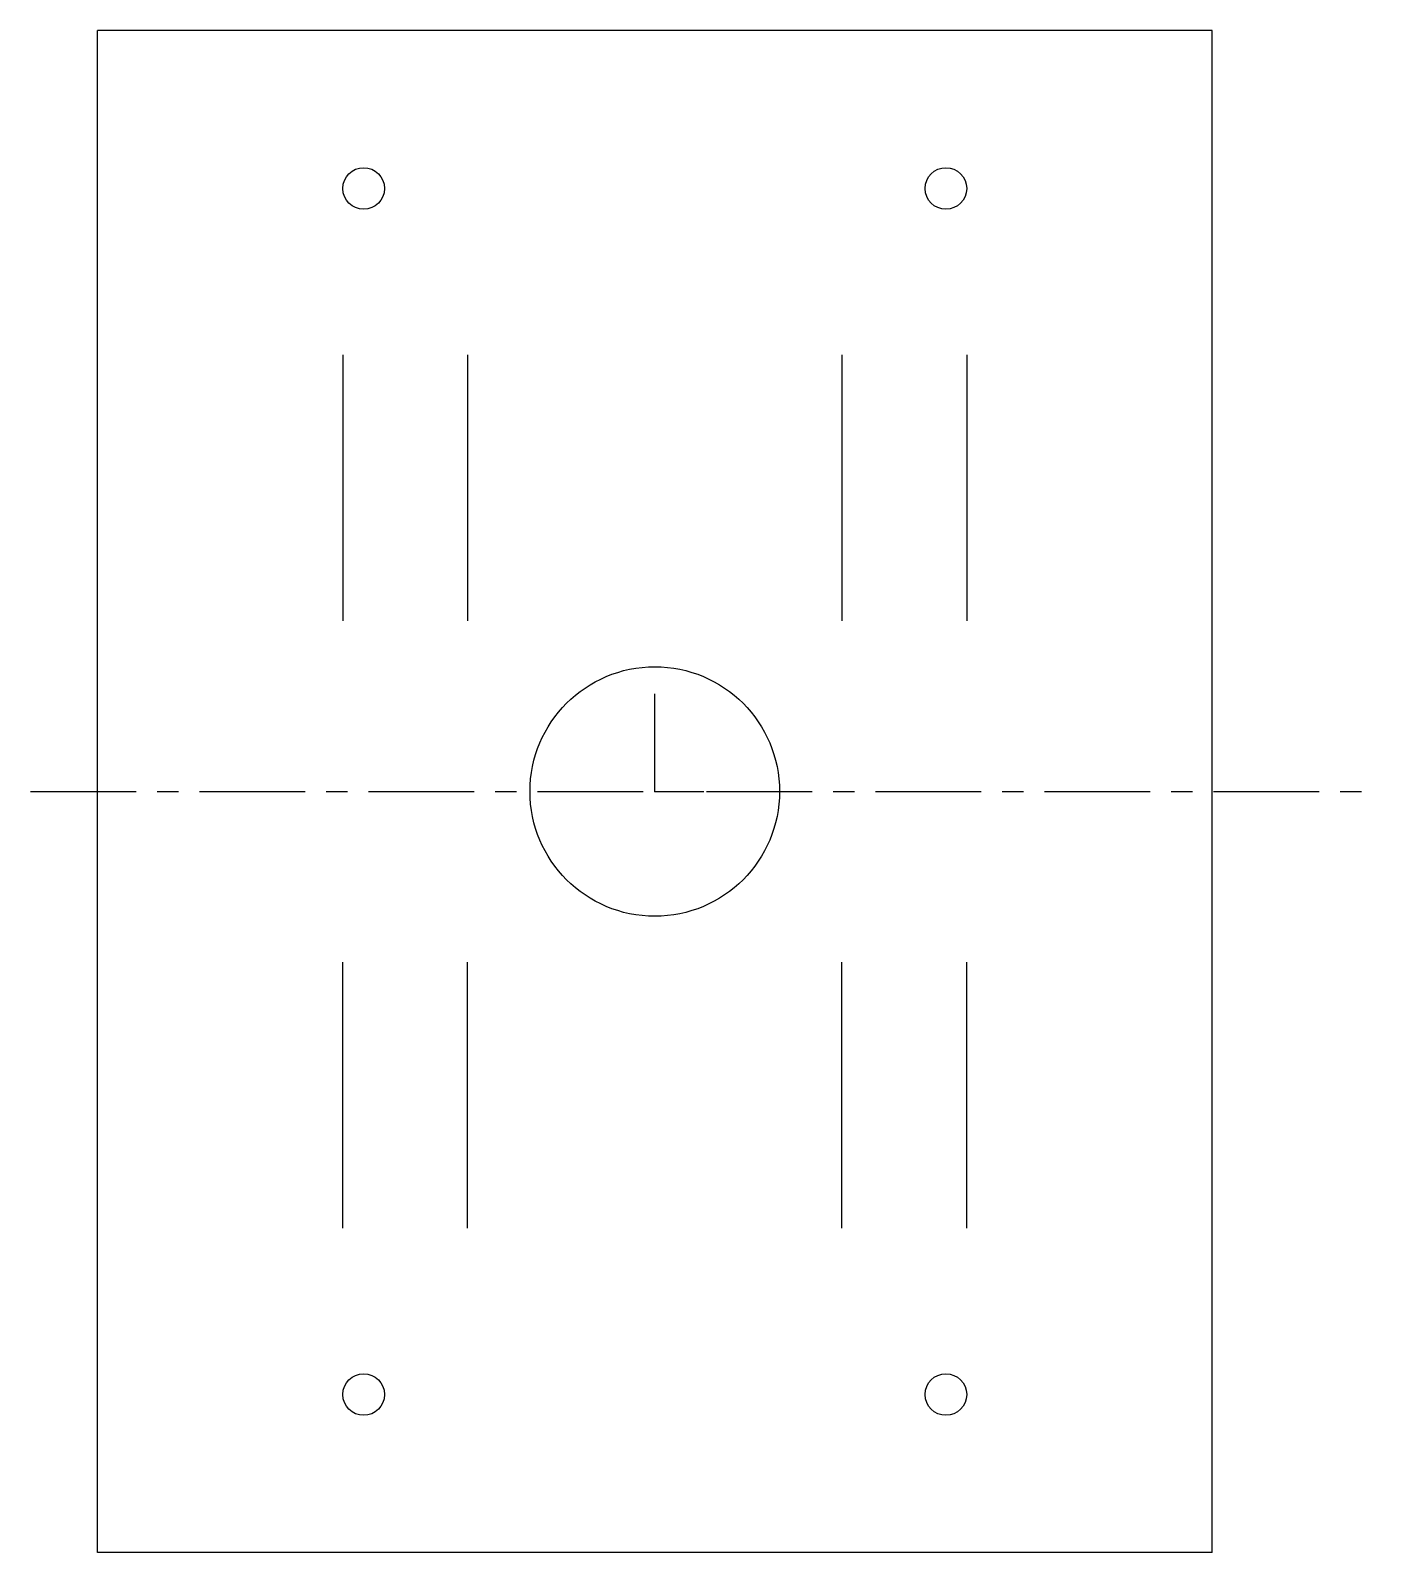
# Model space of a CAD drawing. Header units: millimetres. Extents: x -75 to 87, y -92 to 91.
import ezdxf

# ---------------------------------------------------------------- set-up
doc = ezdxf.new("R2010")
doc.units = ezdxf.units.MM
doc.header["$PDSIZE"] = -1
doc.linetypes.add('CENTERX2', pattern=[20.32, 12.7, -2.54, 2.54, -2.54])

msp = doc.modelspace()

# ---------------------------------------------------------------- linework, layer by layer
at = {"color": 7, "linetype": 'Continuous'}
for p, q in [((67, 91.5), (-67, 91.5)), ((-67, -91.5), (-67, 91.5)), ((67, -91.5), (67, 91.5)), ((-37.5, 52.5), (-37.5, 20.5)), ((-22.5, 52.5), (-22.5, 20.5)), ((22.5, 52.5), (22.5, 20.5)), ((37.5, 52.5), (37.5, 20.5)), ((0, 0), (0, 11.76)), ((0, 0), (5.88, 0)), ((-37.5, -52.5), (-37.5, -20.5)), ((-22.5, -52.5), (-22.5, -20.5)), ((22.5, -52.5), (22.5, -20.5)), ((37.5, -52.5), (37.5, -20.5)), ((67, -91.5), (-67, -91.5))]:
    msp.add_line(p, q, dxfattribs=at)
at = {"color": 7, "linetype": 'CENTERX2'}
msp.add_line((-75.06, 0), (86.78, 0), dxfattribs=at)
at = {"color": 7, "linetype": 'Continuous'}
for centre, radius in [((-35, 72.5), 2.5), ((35, 72.5), 2.5), ((0, 0), 15), ((-35, -72.5), 2.5), ((35, -72.5), 2.5)]:
    msp.add_circle(centre, radius, dxfattribs=at)
msp.add_point((0, 0), dxfattribs=at)
msp.add_point((0, 0), dxfattribs=at)
msp.add_point((0, 0), dxfattribs=at)

doc.saveas('drawing.dxf')
